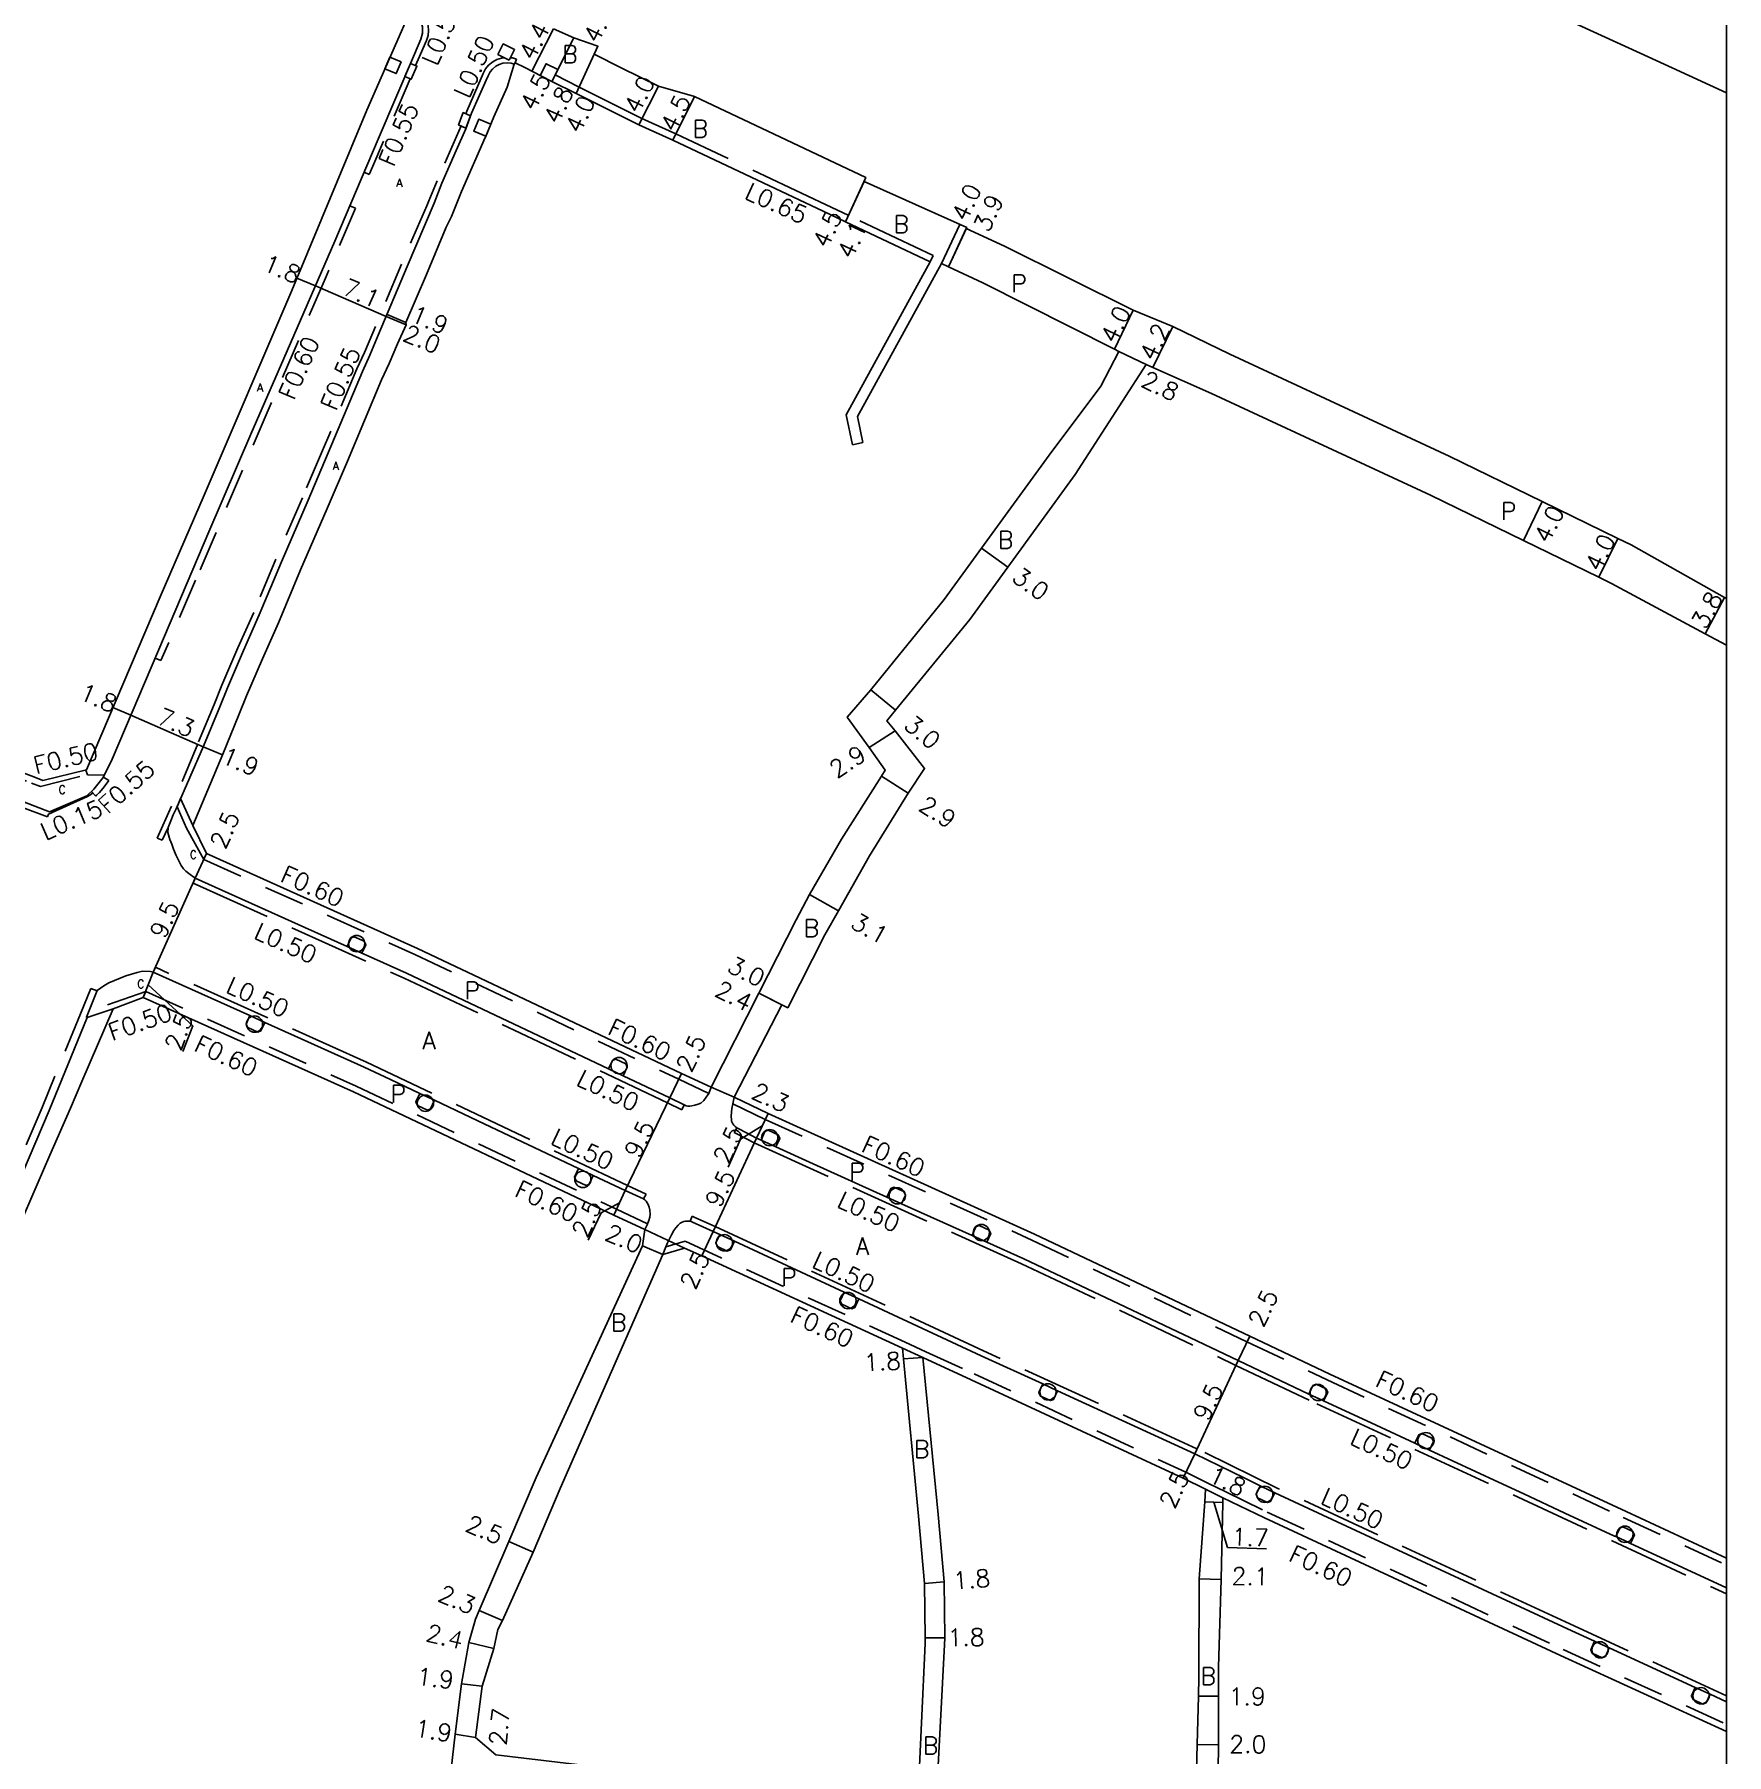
# Model space of a CAD drawing. Header units: metres. Extents: x -2400 to -1599, y -109200 to -108600.
# Drawn here: x -1756.3 to -1600, y -109002.1 to -108843.2 of the extents above; entities that cross this region are included whole.
import ezdxf

# ---------------------------------------------------------------- set-up
doc = ezdxf.new("R2010")
doc.units = ezdxf.units.M
doc.header["$LTSCALE"] = 2.5
doc.linetypes.add('22320', pattern=[2.5, 1.5, -1])
doc.linetypes.add('22330', pattern=[4, 3, -1])
doc.layers.get('0').update_dxf_attribs({"color": 150, "lineweight": 50})
for name, color, linetype in [('2101000', 7, 'Continuous'), ('2102000', 4, 'Continuous'), ('2102001', 191, 'Continuous'), ('2213000', 3, 'Continuous'), ('2227000', 1, 'Continuous'), ('2232000', 120, '22320'), ('2233000', 120, '22330'), ('2235000', 4, 'Continuous'), ('2236000', 3, 'Continuous'), ('2238000', 3, 'Continuous'), ('9107000', 4, 'Continuous'), ('9201100', 215, 'Continuous'), ('9201500', 222, 'Continuous'), ('9201600', 215, 'Continuous'), ('9202100', 82, 'Continuous'), ('9202200', 82, 'Continuous'), ('9203500', 155, 'Continuous'), ('999', 7, 'Continuous')]:
    doc.layers.add(name, color=color, linetype=linetype)
doc.styles.add('Dm_Anotation', font='txt.shx', dxfattribs={"bigfont": 'pscdm.shx'})

# ---------------------------------------------------------------- blocks, each defined once
blk = doc.blocks.new('223800')
at = {"color": 0, "linetype": 'Continuous'}
blk.add_circle((0, 0), 0.75, dxfattribs=at)

msp = doc.modelspace()

# ---------------------------------------------------------------- linework, layer by layer
at = {"layer": '2101000'}
for points in [[(-1605.04, -108846.32), (-1607.23, -108845.31), (-1614.46, -108842.01), (-1621.55, -108838.99), (-1637.95, -108831.69), (-1652.02, -108825.4), (-1656.7, -108823.11)], [(-1755.48, -108912.13), (-1755.48, -108912.13), (-1751.47, -108911.16), (-1744.66, -108895.18), (-1740.58, -108885.78), (-1732.49, -108866.88), (-1725.58, -108850.24), (-1721.59, -108841.19)], [(-1708.34, -108842.72), (-1706.46, -108843.56), (-1704.23, -108844.34), (-1704.57, -108845.06), (-1702.07, -108846.32)], [(-1711.88, -108845.87), (-1711.95, -108846), (-1712.61, -108848.13), (-1713.83, -108850.86), (-1714.61, -108852.73), (-1714.63, -108852.76)], [(-1710.99, -108846.31), (-1711.88, -108845.87)], [(-1710.99, -108846.31), (-1709.45, -108847.09), (-1708.48, -108847.58), (-1706.24, -108848.7), (-1700.46, -108851.6), (-1697.31, -108853.01), (-1683.42, -108859.58), (-1681.38, -108860.54), (-1673.55, -108864.24)], [(-1702.07, -108846.32), (-1698.65, -108848.03), (-1695.31, -108848.98), (-1679.49, -108856.46), (-1679.65, -108856.82), (-1670.17, -108861.09), (-1670.21, -108861.18), (-1666.67, -108862.8), (-1654.79, -108868.71), (-1651.15, -108870.23), (-1645.86, -108872.78), (-1625.63, -108882.18), (-1617.02, -108886.38), (-1610.04, -108889.78), (-1608.81, -108890.38), (-1600.18, -108895.24), (-1600, -108895.33)], [(-1600, -108848.63), (-1605.04, -108846.32)], [(-1600, -108848.63), (-1605.04, -108846.32)], [(-1714.63, -108852.76), (-1716.82, -108857.74), (-1717.76, -108860.06), (-1718.24, -108861.04), (-1720.07, -108865.42), (-1721.96, -108869.84), (-1721.93, -108870.07), (-1722.75, -108871.82), (-1723.52, -108873.64), (-1724.21, -108875.13), (-1727.36, -108882.64), (-1729.23, -108887.01), (-1731.69, -108892.69), (-1733.74, -108897.59), (-1735.2, -108900.89), (-1736.67, -108904.31), (-1737.38, -108906.06), (-1738.88, -108909.71), (-1741.65, -108916.29), (-1740.38, -108918.89)], [(-1672.5, -108864.41), (-1671.85, -108864.71), (-1668.67, -108866.19), (-1656.54, -108872.31), (-1656.12, -108872.53)], [(-1656.12, -108872.53), (-1657.78, -108875.72), (-1662.57, -108882.1), (-1668.8, -108890.68), (-1672.24, -108895.42), (-1679.02, -108903.76), (-1681.2, -108906.28), (-1679.18, -108909.1), (-1677.7, -108911.19), (-1678.05, -108911.75), (-1681.74, -108917.56), (-1684.69, -108922.67), (-1685.93, -108924.99), (-1689.36, -108931.78), (-1693.76, -108940.47), (-1696.52, -108939.18), (-1720.89, -108927.65), (-1740.38, -108918.89)], [(-1600, -108983.94), (-1609.29, -108979.64), (-1636.63, -108966.95), (-1644.03, -108963.44), (-1663.9, -108954.02), (-1688.52, -108942.9), (-1691.65, -108941.38), (-1687.25, -108932.85), (-1686.7, -108933.12), (-1683.28, -108926.4), (-1682.02, -108924.17), (-1679.16, -108919.1), (-1675.59, -108913.32), (-1674.06, -108911.02), (-1676.78, -108907.55), (-1677.54, -108906.62), (-1676.74, -108905.64), (-1669.87, -108897.26), (-1666.37, -108892.44), (-1660.15, -108883.87), (-1653.59, -108873.74)], [(-1600, -108899.65), (-1601.97, -108898.59), (-1610.64, -108893.94), (-1611.79, -108893.37), (-1618.77, -108889.97), (-1627.35, -108885.79), (-1647.56, -108876.4), (-1652.98, -108874.01), (-1653.59, -108873.74)], [(-1780.49, -108902.74), (-1766.12, -108908.14), (-1756.31, -108911.81), (-1755.48, -108912.13)], [(-1746.21, -108932.17), (-1749.01, -108933.22), (-1751.89, -108939.92), (-1752.93, -108942.39), (-1754.83, -108946.72), (-1757.18, -108952.16), (-1758.73, -108955.83), (-1760.4, -108959.75), (-1761.32, -108962.05), (-1763, -108965.99), (-1764.69, -108969.99), (-1765.92, -108972.89), (-1766.95, -108975.64), (-1775.4, -108995.11), (-1777.38, -108999.82), (-1778.35, -109002.09), (-1779.61, -109005), (-1779.65, -109005.51)], [(-1746.21, -108932.17), (-1726.81, -108940.89), (-1702.75, -108952.27), (-1699.9, -108953.61), (-1700.11, -108955.1), (-1709.94, -108976.51), (-1712.47, -108982.42), (-1715.19, -108988.77), (-1715.54, -108989.58), (-1716.15, -108991.73), (-1716.82, -108995.54), (-1717.42, -109000.19), (-1717.78, -109003.44), (-1718.11, -109005.66), (-1719.35, -109010.73), (-1720.05, -109012.88), (-1721.76, -109017.14), (-1727.31, -109029.04), (-1728.62, -109031.88)], [(-1676.1, -108964.56), (-1694.64, -108956.04), (-1696.22, -108955.32), (-1698.24, -108955.92), (-1707.71, -108977.52), (-1710.22, -108983.38), (-1713.04, -108989.69), (-1713.46, -108990.53), (-1713.85, -108992.29), (-1714.93, -108995.76), (-1715.54, -109000.49)], [(-1676.1, -108964.56), (-1676.01, -108965.53), (-1674.62, -108980.06), (-1674.08, -108986.29), (-1674, -108991.31), (-1674, -108991.82), (-1674.68, -109006.49)], [(-1620.79, -109031.13), (-1625.7, -109029.74), (-1636.97, -109027.02), (-1638.51, -109026.62), (-1638.7, -109026.38), (-1642.17, -109022.12), (-1643.69, -109020.14), (-1645.21, -109017.18), (-1645.63, -109016.37), (-1646.86, -109011.68), (-1646.96, -109010.84), (-1647.01, -109008.27), (-1646.92, -109001.18), (-1646.93, -108996.69), (-1646.91, -108994.02), (-1646.67, -108985.91), (-1646.52, -108978.8), (-1646.51, -108978.37), (-1642.68, -108980.23), (-1615.35, -108992.92), (-1600, -108999.96)], [(-1674.68, -109006.49), (-1682.91, -109005.71), (-1696.39, -109004.14), (-1706.67, -109002.94), (-1713.65, -109002.12), (-1715.54, -109000.49)]]:
    msp.add_lwpolyline(points, dxfattribs=at)
msp.add_lwpolyline([(-1648.11, -108977.58), (-1650.19, -108976.57), (-1669.76, -108967.47), (-1674.21, -108965.42), (-1672.8, -108979.92), (-1672.26, -108986.13), (-1672.2, -108991.29), (-1672.22, -108991.95), (-1672.99, -109006.64), (-1672.94, -109007.89), (-1649.55, -109008.26), (-1649.09, -109008.26), (-1648.9, -109001.16), (-1648.78, -108996.68), (-1648.73, -108994.94), (-1648.72, -108985.86), (-1648.18, -108978.74)], close=True, dxfattribs=at)
at = {"layer": '2102000'}
for points in [[(-1673.55, -108864.24), (-1681.32, -108878.37), (-1680.73, -108881.14)], [(-1672.5, -108864.41), (-1680.27, -108878.52), (-1679.76, -108880.93)]]:
    msp.add_lwpolyline(points, dxfattribs=at)
at = {"layer": '2102001'}
msp.add_lwpolyline([(-1680.73, -108881.14), (-1679.76, -108880.93)], dxfattribs=at)
at = {"layer": '2213000'}
for points in [[(-1754.88, -108915.02), (-1751.44, -108913.54), (-1750.78, -108912.94), (-1749.92, -108911.87), (-1749.1, -108910.16), (-1744.27, -108898.8), (-1740.17, -108889.19), (-1736.28, -108880.15), (-1733.23, -108873.17), (-1728.54, -108862.34), (-1724.53, -108852.92), (-1721.17, -108845.08), (-1720.58, -108843.7), (-1720.44, -108843.13), (-1720.42, -108842.91), (-1720.44, -108842.56), (-1720.52, -108842.23), (-1720.65, -108841.85), (-1720.78, -108841.57), (-1720.78, -108841.57), (-1720.78, -108841.57), (-1721.59, -108841.19)], [(-1711.95, -108846), (-1712.23, -108845.91), (-1712.61, -108845.87), (-1713.02, -108845.91), (-1713.35, -108846.03), (-1713.65, -108846.19), (-1713.98, -108846.45), (-1714.19, -108846.71), (-1714.38, -108847.06), (-1714.54, -108847.47), (-1715.9, -108850.53), (-1716.44, -108851.97), (-1717.32, -108853.96), (-1718.65, -108856.97), (-1719.35, -108858.84), (-1721.84, -108864.67), (-1724.51, -108871.03), (-1725.28, -108872.86), (-1725.97, -108874.36), (-1729.13, -108881.89), (-1731, -108886.25), (-1733.46, -108891.94), (-1735.5, -108896.83), (-1736.96, -108900.13), (-1738.44, -108903.57), (-1739.16, -108905.33), (-1740.65, -108908.97), (-1743.18, -108914.74), (-1743.44, -108915.32), (-1743.68, -108915.86), (-1743.93, -108916.47), (-1743.94, -108916.93), (-1743.75, -108917.6), (-1743.58, -108918.02), (-1743.41, -108918.47), (-1743.17, -108919.06), (-1742.86, -108919.69), (-1742.72, -108919.98), (-1742.5, -108920.28), (-1742.28, -108920.52), (-1742.01, -108920.74), (-1741.41, -108921.17)], [(-1745.3, -108929.84), (-1745.56, -108929.78), (-1746.28, -108929.75), (-1746.79, -108929.87), (-1747.84, -108930.19), (-1749.41, -108930.83), (-1749.87, -108931.1), (-1750.16, -108931.31), (-1750.47, -108931.54), (-1751.46, -108934), (-1751.39, -108934.03), (-1754.92, -108942.61), (-1760.38, -108955.41)], [(-1693.76, -108940.47), (-1693.99, -108941.03), (-1694.22, -108941.37), (-1694.46, -108941.68), (-1694.73, -108941.92), (-1694.97, -108942.04), (-1695.27, -108942.13), (-1695.57, -108942.18), (-1695.75, -108942.2), (-1695.94, -108942.2), (-1696.09, -108942.17), (-1696.28, -108942.1)], [(-1691.65, -108941.38), (-1691.75, -108941.84), (-1691.78, -108941.98), (-1691.85, -108942.43), (-1691.92, -108943.12), (-1691.9, -108943.47), (-1691.88, -108943.59), (-1691.83, -108943.73), (-1691.76, -108943.84), (-1691.68, -108943.95), (-1691.55, -108944.08), (-1691.4, -108944.2)], [(-1699.9, -108953.61), (-1699.69, -108953.18), (-1699.64, -108953.07), (-1699.52, -108952.76), (-1699.45, -108952.46), (-1699.41, -108952.18), (-1699.44, -108951.81), (-1699.49, -108951.55), (-1699.6, -108951.28), (-1699.68, -108951.12), (-1699.78, -108950.98), (-1699.9, -108950.86), (-1700.03, -108950.77)], [(-1698.24, -108955.92), (-1697.96, -108955.21), (-1697.81, -108954.82), (-1697.43, -108954.1), (-1697.22, -108953.69), (-1697.05, -108953.43), (-1696.83, -108953.2), (-1696.62, -108953.02), (-1696.44, -108952.91), (-1696.29, -108952.86), (-1696.12, -108952.82), (-1696.01, -108952.82), (-1695.9, -108952.82), (-1695.8, -108952.83), (-1695.72, -108952.84)], [(-1609.38, -108982.35), (-1608.87, -108982.59), (-1608.13, -108982.93)]]:
    msp.add_lwpolyline(points, dxfattribs=at)
at = {"layer": '2227000'}
for points in [[(-1715.9, -108850.53), (-1716.44, -108851.97), (-1717.32, -108853.96)], [(-1754.88, -108915.02), (-1757.19, -108914.15), (-1760.79, -108912.8), (-1762.2, -108912.28), (-1765.66, -108910.98), (-1770.02, -108909.35), (-1771.42, -108908.82), (-1777.7, -108906.46), (-1786.52, -108903.13), (-1792.03, -108901.04), (-1800.92, -108897.67), (-1809.47, -108894.45), (-1814.49, -108892.56), (-1819.93, -108890.51), (-1821.44, -108889.94), (-1821.83, -108889.79), (-1823.24, -108889.27), (-1823.35, -108889.23), (-1827.15, -108887.82), (-1827.76, -108887.59), (-1829.16, -108887.07), (-1830.02, -108886.75)], [(-1696.28, -108942.1), (-1697.58, -108941.45), (-1701.89, -108939.41), (-1703.25, -108938.76), (-1721.9, -108929.94), (-1725.53, -108928.31), (-1726.02, -108928.09), (-1727.39, -108927.47), (-1731.31, -108925.71), (-1741.41, -108921.17)], [(-1700.03, -108950.77), (-1701.7, -108950.01), (-1704.66, -108948.62), (-1706.02, -108947.98), (-1715.32, -108943.56), (-1719.32, -108941.67), (-1720.68, -108941.03), (-1723.38, -108939.75), (-1725.81, -108938.6), (-1734.99, -108934.47), (-1736.36, -108933.85), (-1745.3, -108929.84)], [(-1691.4, -108944.2), (-1691.16, -108944.33), (-1689.58, -108945.16), (-1689.16, -108945.35), (-1687.8, -108945.97), (-1684.34, -108947.53), (-1677.55, -108950.6), (-1676.18, -108951.22), (-1669.68, -108954.15), (-1668.32, -108954.77), (-1664.89, -108956.32), (-1657.3, -108959.92), (-1650.16, -108963.3), (-1645.1, -108965.7), (-1638.57, -108968.79), (-1637.64, -108969.23), (-1637.21, -108969.43), (-1632.36, -108971.68), (-1628.8, -108973.34), (-1627.44, -108973.97), (-1621.07, -108976.93), (-1618.73, -108978.02), (-1614.93, -108979.78), (-1610.35, -108981.9), (-1610.24, -108981.96), (-1609.38, -108982.35)], [(-1695.72, -108952.84), (-1695.63, -108952.87), (-1695.49, -108952.93), (-1693.59, -108953.77), (-1692.98, -108954.06), (-1691.62, -108954.69), (-1681.49, -108959.38), (-1680.13, -108960.01), (-1668.83, -108965.26), (-1663.15, -108967.86), (-1661.79, -108968.49), (-1649.12, -108974.31), (-1644.54, -108976.54), (-1643.07, -108977.26), (-1641.73, -108977.92), (-1635.97, -108980.6), (-1614.29, -108990.66), (-1612.19, -108991.62), (-1610.83, -108992.24), (-1602.89, -108995.88), (-1601.52, -108996.51), (-1600, -108997.21)], [(-1608.13, -108982.93), (-1600, -108986.7)]]:
    msp.add_lwpolyline(points, dxfattribs=at)
at = {"layer": '2232000'}
for points in [[(-1721.58, -108847.34), (-1725.02, -108855.41), (-1725.35, -108856.19), (-1725.83, -108855.98)], [(-1716.87, -108851.7), (-1719.09, -108856.78), (-1719.85, -108858.61)], [(-1727.14, -108859.06), (-1726.63, -108859.28), (-1729.39, -108865.76), (-1734.58, -108877.74), (-1741.39, -108893.65), (-1744.58, -108901.07), (-1745.13, -108900.83)], [(-1719.85, -108858.61), (-1720.04, -108859.07), (-1722.36, -108864.45), (-1725.03, -108870.81), (-1725.79, -108872.63), (-1726.48, -108874.13), (-1729.65, -108881.67), (-1731.52, -108886.03), (-1733.98, -108891.71), (-1736.02, -108896.61), (-1737.48, -108899.9), (-1738.96, -108903.35), (-1739.68, -108905.11), (-1741.18, -108908.76), (-1743.61, -108914.52), (-1743.88, -108915.13), (-1744.13, -108915.67), (-1744.4, -108916.28), (-1744.92, -108917.47), (-1744.46, -108917.66), (-1743.93, -108916.47)], [(-1780.73, -108903.29), (-1766.37, -108908.69), (-1756.53, -108912.37), (-1755.7, -108912.68)], [(-1755.7, -108912.68), (-1751.36, -108911.6), (-1751.51, -108911.18)], [(-1750.99, -108913.14), (-1750.61, -108913.57), (-1750.52, -108913.49), (-1750.27, -108913.24), (-1749.82, -108912.73), (-1749.4, -108912.14), (-1749.9, -108911.82)], [(-1741.65, -108916.29), (-1742.77, -108913.8), (-1743.1, -108914.56), (-1742.23, -108916.54), (-1740.63, -108919.44)], [(-1740.63, -108919.44), (-1721.15, -108928.2), (-1696.77, -108939.73), (-1693.99, -108941.03), (-1693.76, -108940.47)], [(-1750.48, -108931.57), (-1751.05, -108931.33), (-1752, -108933.67), (-1755.56, -108942.34), (-1761.02, -108955.14), (-1765.24, -108965.07), (-1766.95, -108968.88), (-1768.16, -108971.73), (-1769.19, -108974.49), (-1777.66, -108994.01), (-1779.64, -108998.71), (-1780.61, -109000.99), (-1781, -109001.87), (-1781.14, -109002.32), (-1781.17, -109002.86), (-1781.14, -109003.37), (-1781.06, -109003.83), (-1780.95, -109004.26), (-1780.8, -109004.66), (-1780.64, -109005.08), (-1780.32, -109005.59)], [(-1745.99, -108931.61), (-1751.24, -108933.45)], [(-1746.21, -108932.17), (-1745.99, -108931.61), (-1726.56, -108940.35), (-1702.5, -108951.73), (-1699.64, -108953.07), (-1699.69, -108953.18), (-1699.9, -108953.61)], [(-1751.39, -108934.03), (-1749.01, -108933.22)], [(-1691.65, -108941.38), (-1691.75, -108941.84), (-1691.78, -108941.98), (-1688.78, -108943.44), (-1664.15, -108954.57), (-1644.29, -108963.98), (-1636.88, -108967.49), (-1609.54, -108980.18), (-1600, -108984.6)], [(-1698.24, -108955.92), (-1697.96, -108955.21), (-1696.18, -108954.68), (-1675.85, -108964.01), (-1673.96, -108964.88), (-1669.5, -108966.92), (-1649.93, -108976.02), (-1647.84, -108977.04), (-1646.24, -108977.83), (-1642.42, -108979.69), (-1615.1, -108992.38), (-1600, -108999.3)], [(-1676.1, -108964.56), (-1674.21, -108965.42)], [(-1646.51, -108978.37), (-1648.11, -108977.58)]]:
    msp.add_lwpolyline(points, dxfattribs=at)
at = {"layer": '2233000'}
for points in [[(-1721.07, -108846.12), (-1720.83, -108845.57), (-1720.07, -108843.8), (-1719.9, -108843.34), (-1719.87, -108842.87), (-1719.9, -108842.46), (-1719.99, -108842.09), (-1720.15, -108841.73), (-1720.34, -108841.36), (-1720.53, -108841.11)], [(-1712.87, -108845.4), (-1713.13, -108845.43), (-1713.55, -108845.57), (-1713.93, -108845.78), (-1714.33, -108846.09), (-1714.6, -108846.43), (-1714.83, -108846.84), (-1715, -108847.28), (-1716.35, -108850.32), (-1716.44, -108850.57)], [(-1711.88, -108845.87), (-1711.76, -108845.53), (-1712.11, -108845.42), (-1712.31, -108845.4)], [(-1673.55, -108864.24), (-1673.27, -108863.65), (-1681.11, -108859.95), (-1683.15, -108858.98), (-1697.04, -108852.42), (-1700.18, -108851.01), (-1705.95, -108848.12), (-1708.19, -108846.99)], [(-1830.87, -108886.44), (-1831.05, -108886.91), (-1821.61, -108890.41), (-1801.1, -108898.14), (-1757.36, -108914.62), (-1755.05, -108915.49), (-1754.96, -108915.25)], [(-1754.96, -108915.25), (-1751.37, -108913.61), (-1751.06, -108913.44), (-1750.88, -108913.27)], [(-1741.41, -108921.17), (-1741.61, -108921.63), (-1722.11, -108930.4), (-1697.79, -108941.9), (-1696.49, -108942.55), (-1696.47, -108942.56), (-1696.28, -108942.1)], [(-1700.03, -108950.77), (-1699.78, -108950.34), (-1701.49, -108949.55), (-1725.6, -108938.15), (-1745.1, -108929.38), (-1745.3, -108929.84)], [(-1691.4, -108944.2), (-1691.64, -108944.63), (-1691.4, -108944.77), (-1689.8, -108945.61), (-1665.1, -108956.77), (-1645.31, -108966.15), (-1637.85, -108969.69), (-1610.56, -108982.36), (-1600, -108987.25)], [(-1600, -108996.66), (-1614.08, -108990.2), (-1641.45, -108977.5), (-1648.91, -108973.85), (-1668.62, -108964.8), (-1693.39, -108953.32), (-1695.29, -108952.48), (-1695.45, -108952.41), (-1695.53, -108952.38), (-1695.72, -108952.84)]]:
    msp.add_lwpolyline(points, dxfattribs=at)
at = {"layer": '2235000'}
for points in [[(-1712.42, -108845.63), (-1713.46, -108845.1), (-1712.97, -108844.12), (-1711.93, -108844.64)], [(-1723.46, -108845.35), (-1722.4, -108845.79), (-1722.85, -108846.87), (-1723.91, -108846.42)], [(-1721.53, -108845.93), (-1720.95, -108846.17), (-1721.47, -108847.39), (-1722.05, -108847.14)], [(-1715.99, -108850.77), (-1716.66, -108850.47), (-1717.09, -108851.6), (-1716.42, -108851.9)], [(-1714.12, -108851.54), (-1715.23, -108851.08), (-1715.69, -108852.17), (-1714.57, -108852.64)]]:
    msp.add_lwpolyline(points, close=True, dxfattribs=at)
at = {"layer": '2235000', "flags": 128}
msp.add_lwpolyline([(-1707.94, -108846.5), (-1709.01, -108845.96), (-1709.55, -108847.04), (-1708.48, -108847.58)], close=True, dxfattribs=at)
at = {"layer": '2236000'}
for points in [[(-1726.02, -108928.09), (-1727.39, -108927.47), (-1727.03, -108926.68), (-1726.74, -108926.56), (-1725.82, -108926.98), (-1725.67, -108927.3)], [(-1736.36, -108933.85), (-1734.99, -108934.47), (-1735.35, -108935.26), (-1735.64, -108935.38), (-1736.57, -108934.96), (-1736.72, -108934.64)], [(-1701.89, -108939.41), (-1703.25, -108938.76), (-1702.88, -108937.98), (-1702.58, -108937.86), (-1701.66, -108938.3), (-1701.52, -108938.62)], [(-1720.68, -108941.03), (-1719.32, -108941.67), (-1719.69, -108942.46), (-1719.98, -108942.58), (-1720.9, -108942.14), (-1721.05, -108941.82)], [(-1687.8, -108945.97), (-1689.16, -108945.35), (-1688.81, -108944.56), (-1688.52, -108944.44), (-1687.59, -108944.85), (-1687.44, -108945.18)], [(-1706.02, -108947.98), (-1704.66, -108948.62), (-1705.03, -108949.41), (-1705.32, -108949.52), (-1706.24, -108949.09), (-1706.38, -108948.77)], [(-1676.18, -108951.22), (-1677.55, -108950.6), (-1677.19, -108949.81), (-1676.9, -108949.69), (-1675.97, -108950.1), (-1675.82, -108950.43)], [(-1668.32, -108954.77), (-1669.68, -108954.15), (-1669.33, -108953.36), (-1669.03, -108953.24), (-1668.11, -108953.66), (-1667.96, -108953.98)], [(-1692.98, -108954.06), (-1691.62, -108954.69), (-1691.98, -108955.47), (-1692.28, -108955.6), (-1693.2, -108955.17), (-1693.35, -108954.84)], [(-1681.49, -108959.38), (-1680.13, -108960.01), (-1680.5, -108960.8), (-1680.79, -108960.92), (-1681.71, -108960.49), (-1681.86, -108960.17)], [(-1663.15, -108967.86), (-1661.79, -108968.49), (-1662.15, -108969.28), (-1662.44, -108969.4), (-1663.36, -108968.98), (-1663.51, -108968.65)], [(-1637.21, -108969.43), (-1638.57, -108968.79), (-1638.2, -108968.01), (-1637.91, -108967.89), (-1636.99, -108968.32), (-1636.84, -108968.65)], [(-1627.44, -108973.97), (-1628.8, -108973.34), (-1628.43, -108972.55), (-1628.14, -108972.43), (-1627.22, -108972.86), (-1627.07, -108973.18)], [(-1643.07, -108977.26), (-1641.73, -108977.92), (-1642.11, -108978.7), (-1642.4, -108978.81), (-1643.31, -108978.37), (-1643.45, -108978.04)], [(-1608.87, -108982.59), (-1609.38, -108982.35), (-1610.24, -108981.96), (-1609.87, -108981.17), (-1609.58, -108981.05), (-1608.66, -108981.48), (-1608.51, -108981.8)], [(-1612.19, -108991.62), (-1610.83, -108992.24), (-1611.19, -108993.03), (-1611.48, -108993.16), (-1612.4, -108992.73), (-1612.55, -108992.41)], [(-1602.89, -108995.88), (-1601.52, -108996.51), (-1601.89, -108997.3), (-1602.18, -108997.42), (-1603.1, -108997), (-1603.25, -108996.67)]]:
    msp.add_lwpolyline(points, close=True, dxfattribs=at)
at = {"layer": '9107000'}
for points in [[(-1754.88, -108915.02), (-1751.44, -108913.54), (-1750.78, -108912.94), (-1749.92, -108911.87), (-1749.1, -108910.16), (-1744.27, -108898.8), (-1740.17, -108889.19), (-1736.28, -108880.15), (-1733.23, -108873.17), (-1728.54, -108862.34), (-1724.53, -108852.92), (-1721.17, -108845.08), (-1720.58, -108843.7), (-1720.44, -108843.13), (-1720.42, -108842.91), (-1720.44, -108842.56), (-1720.52, -108842.23), (-1720.65, -108841.85), (-1720.78, -108841.57), (-1720.78, -108841.57), (-1720.78, -108841.57), (-1721.59, -108841.19)], [(-1711.95, -108846), (-1712.23, -108845.91), (-1712.61, -108845.87), (-1713.02, -108845.91), (-1713.35, -108846.03), (-1713.65, -108846.19), (-1713.98, -108846.45), (-1714.19, -108846.71), (-1714.38, -108847.06), (-1714.54, -108847.47), (-1715.9, -108850.53), (-1716.44, -108851.97), (-1717.32, -108853.96), (-1718.65, -108856.97), (-1719.35, -108858.84), (-1721.84, -108864.67), (-1724.51, -108871.03), (-1725.28, -108872.86), (-1725.97, -108874.36), (-1729.13, -108881.89), (-1731, -108886.25), (-1733.46, -108891.94), (-1735.5, -108896.83), (-1736.96, -108900.13), (-1738.44, -108903.57), (-1739.16, -108905.33), (-1740.65, -108908.97), (-1743.18, -108914.74), (-1743.44, -108915.32), (-1743.68, -108915.86), (-1743.93, -108916.47), (-1743.94, -108916.93), (-1743.75, -108917.6), (-1743.58, -108918.02), (-1743.41, -108918.47), (-1743.17, -108919.06), (-1742.86, -108919.69), (-1742.72, -108919.98), (-1742.5, -108920.28), (-1742.28, -108920.52), (-1742.01, -108920.74), (-1741.41, -108921.17)], [(-1745.3, -108929.84), (-1745.56, -108929.78), (-1746.28, -108929.75), (-1746.79, -108929.87), (-1747.84, -108930.19), (-1749.41, -108930.83), (-1749.87, -108931.1), (-1750.16, -108931.31), (-1750.47, -108931.54), (-1751.46, -108934), (-1751.39, -108934.03), (-1754.92, -108942.61), (-1760.38, -108955.41)]]:
    msp.add_lwpolyline(points, dxfattribs=at)
at = {"layer": '9201100'}
for points in [[(-1708.34, -108842.72), (-1710.32, -108846.65)], [(-1708.48, -108847.58), (-1706.46, -108843.56)], [(-1706.24, -108848.7), (-1704.23, -108844.34)], [(-1706.24, -108848.7), (-1704.57, -108845.06)], [(-1700.46, -108851.6), (-1698.65, -108848.03)], [(-1697.31, -108853.01), (-1695.31, -108848.98)], [(-1681.38, -108860.54), (-1679.49, -108856.46)], [(-1681.38, -108860.54), (-1679.65, -108856.82)], [(-1671.85, -108864.71), (-1670.17, -108861.09)], [(-1671.85, -108864.71), (-1670.21, -108861.18)], [(-1656.54, -108872.31), (-1654.79, -108868.71)], [(-1652.98, -108874.01), (-1651.15, -108870.23)], [(-1656.12, -108872.53), (-1653.59, -108873.74)], [(-1618.77, -108889.97), (-1617.02, -108886.38)], [(-1611.79, -108893.37), (-1610.04, -108889.78)], [(-1668.8, -108890.68), (-1666.37, -108892.44)], [(-1601.97, -108898.59), (-1600.18, -108895.24)], [(-1676.74, -108905.64), (-1679.02, -108903.76)], [(-1679.18, -108909.1), (-1676.78, -108907.55)], [(-1678.05, -108911.75), (-1675.59, -108913.32)], [(-1740.38, -108918.89), (-1741.41, -108921.17)], [(-1741.41, -108921.17), (-1745.3, -108929.84)], [(-1682.02, -108924.17), (-1684.69, -108922.67)], [(-1745.3, -108929.84), (-1746.21, -108932.17)], [(-1686.7, -108933.12), (-1689.36, -108931.78)], [(-1689.36, -108931.78), (-1687.25, -108932.85)], [(-1697.58, -108941.45), (-1696.52, -108939.18)], [(-1691.65, -108941.38), (-1693.76, -108940.47)], [(-1701.7, -108950.01), (-1697.58, -108941.45)], [(-1689.58, -108945.16), (-1688.52, -108942.9)], [(-1693.59, -108953.77), (-1689.58, -108945.16)], [(-1702.75, -108952.27), (-1701.7, -108950.01)], [(-1698.24, -108955.92), (-1700.11, -108955.1)], [(-1694.64, -108956.04), (-1693.59, -108953.77)], [(-1644.03, -108963.44), (-1645.1, -108965.7)], [(-1674.21, -108965.42), (-1676.01, -108965.53)], [(-1645.1, -108965.7), (-1649.12, -108974.31)], [(-1649.12, -108974.31), (-1650.19, -108976.57)], [(-1646.52, -108978.8), (-1648.18, -108978.74)], [(-1646.51, -108978.37), (-1648.11, -108977.58)], [(-1712.47, -108982.42), (-1710.22, -108983.38)], [(-1672.26, -108986.13), (-1674.08, -108986.29)], [(-1648.72, -108985.86), (-1646.67, -108985.91)], [(-1715.19, -108988.77), (-1713.04, -108989.69)], [(-1716.15, -108991.73), (-1713.85, -108992.29)], [(-1674, -108991.31), (-1672.2, -108991.29)], [(-1716.82, -108995.54), (-1714.93, -108995.76)], [(-1648.78, -108996.68), (-1646.93, -108996.69)], [(-1715.54, -109000.49), (-1717.42, -109000.19)], [(-1648.9, -109001.16), (-1646.92, -109001.18)]]:
    msp.add_lwpolyline(points, dxfattribs=at)
at = {"layer": '9201100', "flags": 128}
for points in [[(-1730.32, -108866.45), (-1732.02, -108865.75)], [(-1723.78, -108869.29), (-1730.32, -108866.45)], [(-1721.93, -108870.07), (-1723.78, -108869.29)], [(-1721.96, -108869.84), (-1723.7, -108869.11)], [(-1747.37, -108906.1), (-1749.02, -108905.4)], [(-1747.37, -108906.1), (-1740.68, -108909.03)], [(-1740.68, -108909.03), (-1738.91, -108909.78)]]:
    msp.add_lwpolyline(points, dxfattribs=at)
at = {"layer": '9201600', "flags": 128}
msp.add_lwpolyline([(-1745.76, -108931), (-1741.64, -108934.78), (-1742.57, -108937.17)], dxfattribs=at)
at = {"layer": '9201600'}
for points in [[(-1692.2, -108947.83), (-1691.06, -108945.27), (-1689.05, -108944.03)], [(-1705.14, -108954.58), (-1703.92, -108952.05), (-1702.23, -108951.14)], [(-1647.35, -108978.77), (-1646.09, -108982.96), (-1642.5, -108983.08)]]:
    msp.add_lwpolyline(points, dxfattribs=at)
at = {"layer": '9202200'}
for points in [[(-1672.5, -108864.41), (-1670.82, -108860.79)], [(-1656.12, -108872.53), (-1653.59, -108873.74)], [(-1751.51, -108911.18), (-1751.36, -108911.6), (-1749.81, -108911.64)], [(-1693.76, -108940.47), (-1691.65, -108941.38)], [(-1696.22, -108955.32), (-1699.9, -108953.61)], [(-1674.21, -108965.42), (-1676.1, -108964.56)], [(-1646.51, -108978.37), (-1648.11, -108977.58)]]:
    msp.add_lwpolyline(points, dxfattribs=at)
at = {"layer": '999'}
msp.add_lwpolyline([(-2400, -109200), (-1600, -109200), (-1600, -108600), (-2400, -108600)], close=True, dxfattribs=at)

# ---------------------------------------------------------------- block references
at = {"layer": '2238000'}
for p in [(-1726.51, -108927.2), (-1735.94, -108934.63), (-1702.28, -108938.46), (-1720.16, -108941.94), (-1688.36, -108945.12), (-1705.62, -108948.97), (-1676.59, -108950.49), (-1668.82, -108953.88), (-1692.55, -108954.82), (-1681.14, -108960.16), (-1662.67, -108968.59), (-1637.72, -108968.65), (-1627.77, -108973.1), (-1642.65, -108978.05), (-1609.39, -108981.74), (-1611.68, -108992.41), (-1602.36, -108996.65)]:
    msp.add_blockref('223800', p, dxfattribs=at)

# ---------------------------------------------------------------- texts
at = {"layer": '9201500', "style": 'Dm_Anotation'}
for s, rotation, p in [('4.8', 62.7541, (-1704.24, -108844.18)), ('4.4', 63.367, (-1710.15, -108845.76)), ('4.5', 63.2842, (-1710.06, -108850.43)), ('4.0', 63.1185, (-1700.46, -108850.67)), ('4.8', 65.2843, (-1707.87, -108851.65)), ('4.0', 65.2843, (-1705.86, -108852.5)), ('4.5', 63.6085, (-1697.11, -108852.39)), ('4.0', 65.0872, (-1670.2, -108860.64)), ('3.9', 65.0872, (-1668.16, -108861.62)), ('4.5', 65.0889, (-1683.04, -108863.1)), ('4.1', 65.0889, (-1680.76, -108864.09)), ('1.8', 337.4449, (-1735.29, -108864.98)), ('7.1', 336.566, (-1727.96, -108867.2)), ('1.9', 337.265, (-1721.65, -108869.68)), ('4.0', 64.1562, (-1656.45, -108871.91)), ('2.0', 337.265, (-1722.36, -108871.46)), ('4.2', 64.2083, (-1652.85, -108873.52)), ('2.8', 334.203, (-1654.19, -108875.68)), ('4.0', 64.0223, (-1616.43, -108890.35)), ('4.0', 64.0198, (-1611.7, -108892.97)), ('3.0', 324.0177, (-1666.12, -108893.62)), ('3.8', 61.7519, (-1601.92, -108898.28)), ('1.8', 336.9301, (-1752.24, -108904.58)), ('7.3', 336.3339, (-1745.08, -108906.83)), ('3.0', 320.4687, (-1676.1, -108907.21)), ('2.9', 32.8918, (-1682.18, -108911.99)), ('1.9', 337.126, (-1739.13, -108910.46)), ('2.9', 327.5376, (-1674.73, -108914.81)), ('2.5', 65.7894, (-1738.66, -108918.58)), ('9.5', 65.7891, (-1744.23, -108926.86)), ('3.1', 330.5602, (-1681.02, -108925.66)), ('3.0', 333.165, (-1692.41, -108929.72)), ('2.4', 333.165, (-1693.56, -108931.97)), ('2.5', 68.7442, (-1742.8, -108937.21)), ('2.5', 64.9257, (-1695.63, -108939.21)), ('2.3', 334.9682, (-1690.18, -108941.4)), ('9.5', 64.2967, (-1700.42, -108947.13)), ('2.5', 65.1129, (-1692.2, -108947.65)), ('9.5', 64.9769, (-1692.94, -108951.7)), ('2.5', 64.9302, (-1705.26, -108954.48)), ('2.0', 336.3278, (-1703.71, -108954.49)), ('2.5', 65.2104, (-1695.27, -108959.25)), ('2.5', 64.6444, (-1642.81, -108962.74)), ('1.8', 3.4059, (-1679.63, -108966.7)), ('9.5', 64.9535, (-1647.88, -108971.41)), ('1.8', 333.9618, (-1647.98, -108976.8)), ('2.5', 64.7588, (-1651.01, -108979.49)), ('2.5', 336.8174, (-1716.59, -108981.38)), ('1.7', 357.9353, (-1645.73, -108982.76)), ('1.8', 4.9849, (-1671.36, -108986.85)), ('2.1', 358.5387, (-1645.73, -108986.38)), ('2.3', 336.8112, (-1719.14, -108987.83)), ('2.4', 346.1277, (-1720.22, -108991.56)), ('1.8', 0.901, (-1671.94, -108992.08)), ('1.9', 353.3179, (-1721.04, -108995.62)), ('1.9', 359.8853, (-1645.99, -108997.51)), ('2.7', 83.9927, (-1712.72, -109001.3)), ('1.9', 351.083, (-1721.23, -109000.4)), ('2.0', 359.5687, (-1645.93, -109001.92))]:
    msp.add_text(s, height=1.6, rotation=rotation, dxfattribs=at).set_placement(p)
at = {"layer": '9202100', "style": 'Dm_Anotation'}
for s, height, p in [('B', 1.6, (-1707.53, -108845.87)), ('B', 1.6, (-1695.5, -108852.76)), ('A', 0.75, (-1722.85, -108857.33, 4.03)), ('B', 1.6, (-1676.94, -108861.58)), ('P', 1.6, (-1666.05, -108867.04)), ('A', 0.75, (-1735.72, -108876.22, 4.78)), ('A', 0.75, (-1728.72, -108883.46, 4.89)), ('P', 1.6, (-1620.85, -108888.07)), ('B', 1.6, (-1667.29, -108890.71)), ('C', 0.75, (-1754.04, -108913.36, 5.85)), ('C', 0.75, (-1741.93, -108919.36, 5.81)), ('B', 1.6, (-1685.23, -108926.56)), ('C', 0.75, (-1746.78, -108931.3, 5.88)), ('P', 1.6, (-1716.55, -108932.33)), ('A', 1.6, (-1720.43, -108936.95)), ('P', 1.6, (-1723.38, -108941.88)), ('P', 1.6, (-1681.01, -108949.07)), ('A', 1.6, (-1680.4, -108955.93)), ('P', 1.6, (-1687.3, -108958.81)), ('B', 1.6, (-1703.02, -108962.99)), ('B', 1.6, (-1675.04, -108974.68)), ('B', 1.6, (-1648.59, -108995.63)), ('B', 1.6, (-1674.23, -109002.05))]:
    msp.add_text(s, height=height, dxfattribs=at).set_placement(p)
at = {"layer": '9203500', "style": 'Dm_Anotation'}
for s, rotation, p in [('L0.50', 66.8454, (-1719.11, -108846.25)), ('L0.50', 66.0554, (-1716.16, -108849.27)), ('F0.55', 66.9189, (-1723.08, -108855.58)), ('L0.65', 335.5039, (-1690.79, -108858.33)), ('F0.60', 66.4172, (-1732.3, -108877.13)), ('F0.55', 67.2057, (-1728.43, -108878.11)), ('F0.50', 13.4922, (-1756.12, -108911.56)), ('F0.55', 41.6257, (-1749.49, -108915.32)), ('L0.15', 23.3414, (-1755.26, -108917.68)), ('F0.60', 335.7933, (-1733.67, -108921.41)), ('L0.50', 335.7913, (-1736.1, -108926.66)), ('L0.50', 335.7913, (-1738.69, -108931.64)), ('F0.50', 19.3392, (-1749.1, -108936.2)), ('F0.60', 334.6874, (-1703.44, -108935.51)), ('F0.60', 335.5117, (-1741.63, -108937.05)), ('L0.50', 334.6871, (-1706.32, -108940.2)), ('L0.50', 334.8997, (-1708.69, -108945.64)), ('F0.60', 335.6851, (-1680.01, -108946.33)), ('F0.60', 334.8988, (-1712.04, -108950.45)), ('L0.50', 335.6822, (-1682.25, -108951.46)), ('L0.50', 335.1248, (-1684.56, -108957.01)), ('F0.60', 335.3374, (-1686.6, -108962.07)), ('F0.60', 335.0949, (-1632.54, -108968.02)), ('L0.50', 335.0952, (-1634.9, -108973.35)), ('L0.50', 335.0948, (-1637.61, -108978.83)), ('F0.60', 335.0958, (-1640.54, -108984.14))]:
    msp.add_text(s, height=1.6, rotation=rotation, dxfattribs=at).set_placement(p)

doc.saveas('drawing.dxf')
